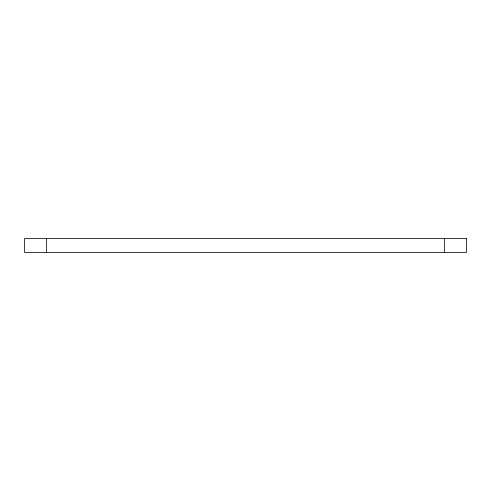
<?xml version="1.0" encoding="UTF-8"?>
<svg xmlns="http://www.w3.org/2000/svg" width="491" height="491" viewBox="0 0 491 491"><rect width="100%" height="100%" fill="white"/><g stroke="black" fill="none" stroke-linecap="round" stroke-linejoin="round"><path stroke-width="0.74" d="M444.355 238.54L444.355 252.46M46.645 238.54L46.645 252.46M466.45 238.54L24.55 238.54L24.55 252.46L466.45 252.46L466.45 238.54"/></g></svg>
